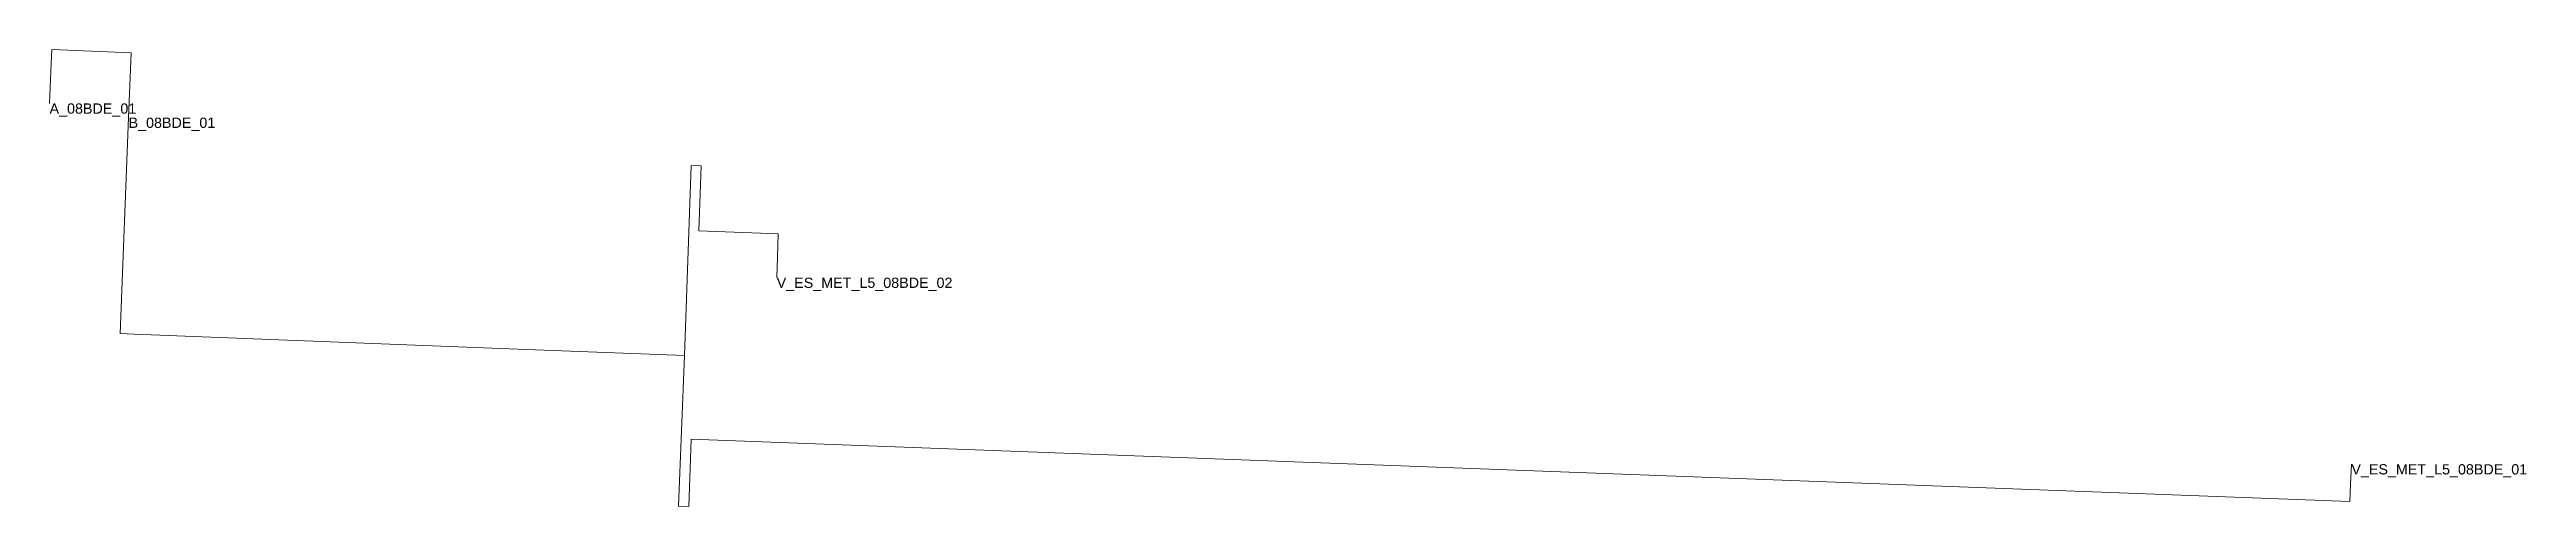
# Model space of a CAD drawing. Header units: metres. Extents: x 426958 to 427079, y 4580812 to 4580834.
import ezdxf

# ---------------------------------------------------------------- set-up
doc = ezdxf.new("R2010")
doc.units = ezdxf.units.M
doc.header["$MEASUREMENT"] = 0
for name, color, linetype, lineweight in [('01_A_AccesTren_t', 7, 'Continuous', 0), ('01_C_AccesExt_t', 7, 'Continuous', 0), ('01_I_Ascensor_l', 7, 'Continuous', 0), ('01_I_BarreraTarifaria_t', 7, 'Continuous', 0), ('01_I_Horitzontal_l', 7, 'Continuous', 0), ('01_I_Rampa_l', 7, 'Continuous', 0)]:
    doc.layers.add(name, color=color, linetype=linetype, lineweight=lineweight)
doc.styles.add('Style-Arial', font='arial.ttf')

msp = doc.modelspace()

# ---------------------------------------------------------------- linework, layer by layer
at = {"layer": '01_I_Ascensor_l'}
for p, q in [((426957.733351, 4580831.587076), (426957.811366, 4580833.535079, -10)), ((426989.055709, 4580828.559255, -10), (426989.546747, 4580828.540395, -20)), ((426988.933614, 4580811.931187, -20), (426988.435282, 4580811.94989, -10))]:
    msp.add_line(p, q, dxfattribs=at)
at = {"layer": '01_I_Horitzontal_l'}
for p, q in [((426988.722553, 4580819.287772, -10), (426989.055709, 4580828.559255, -10)), ((426979.744295, 4580819.637891, -10), (426988.722553, 4580819.287772, -10)), ((426988.722553, 4580819.287772, -10), (426988.435282, 4580811.94989, -10))]:
    msp.add_line(p, q, dxfattribs=at)
at = {"layer": '01_I_Horitzontal_l', "flags": 128}
for points, elevation in [([(426957.811366, 4580833.535079), (426957.838432, 4580834.21194), (426961.717659, 4580834.056823), (426961.591118, 4580830.892243)], -10), ([(426961.591118, 4580830.892243), (426961.17968, 4580820.361983), (426961.867272, 4580820.335028)], -10), ([(426989.546747, 4580828.540395), (426989.42517, 4580825.375022), (426993.307484, 4580825.225908), (426993.265049, 4580824.083902)], -20), ([(427070.059624, 4580812.995955), (427070.028591, 4580812.169125), (426989.056609, 4580815.208217), (426988.933614, 4580811.931187)], -20)]:
    msp.add_lwpolyline(points, dxfattribs=dict(at, elevation=elevation))
at = {"layer": '01_I_Rampa_l'}
for p, q in [((426993.265049, 4580824.083902, -20), (426993.228062, 4580823.089603, -20)), ((426961.867272, 4580820.335028, -10), (426979.744295, 4580819.637891, -10)), ((427070.059624, 4580812.995955, -20), (427070.09695, 4580813.99043, -20))]:
    msp.add_line(p, q, dxfattribs=at)

# ---------------------------------------------------------------- texts
at = {"layer": '01_A_AccesTren_t', "char_height": 0.5, "attachment_point": 1, "line_spacing_factor": 1.2, "style": 'Style-Arial'}
for s, insert in [('V_ES_MET_L5_08BDE_02', (426993.228062, 4580823.089603, -20)), ('V_ES_MET_L5_08BDE_01', (427070.09695, 4580813.99043, -20))]:
    msp.add_mtext(s, dxfattribs=dict(at, insert=insert))
at = {"layer": '01_C_AccesExt_t', "insert": (426957.733351, 4580831.587076), "char_height": 0.5, "attachment_point": 1, "line_spacing_factor": 1.2, "style": 'Style-Arial'}
msp.add_mtext('A_08BDE_01', dxfattribs=at)
at = {"layer": '01_I_BarreraTarifaria_t', "insert": (426961.591118, 4580830.892243, -10), "char_height": 0.5, "attachment_point": 1, "line_spacing_factor": 1.2, "style": 'Style-Arial'}
msp.add_mtext('B_08BDE_01', dxfattribs=at)

doc.saveas('drawing.dxf')
